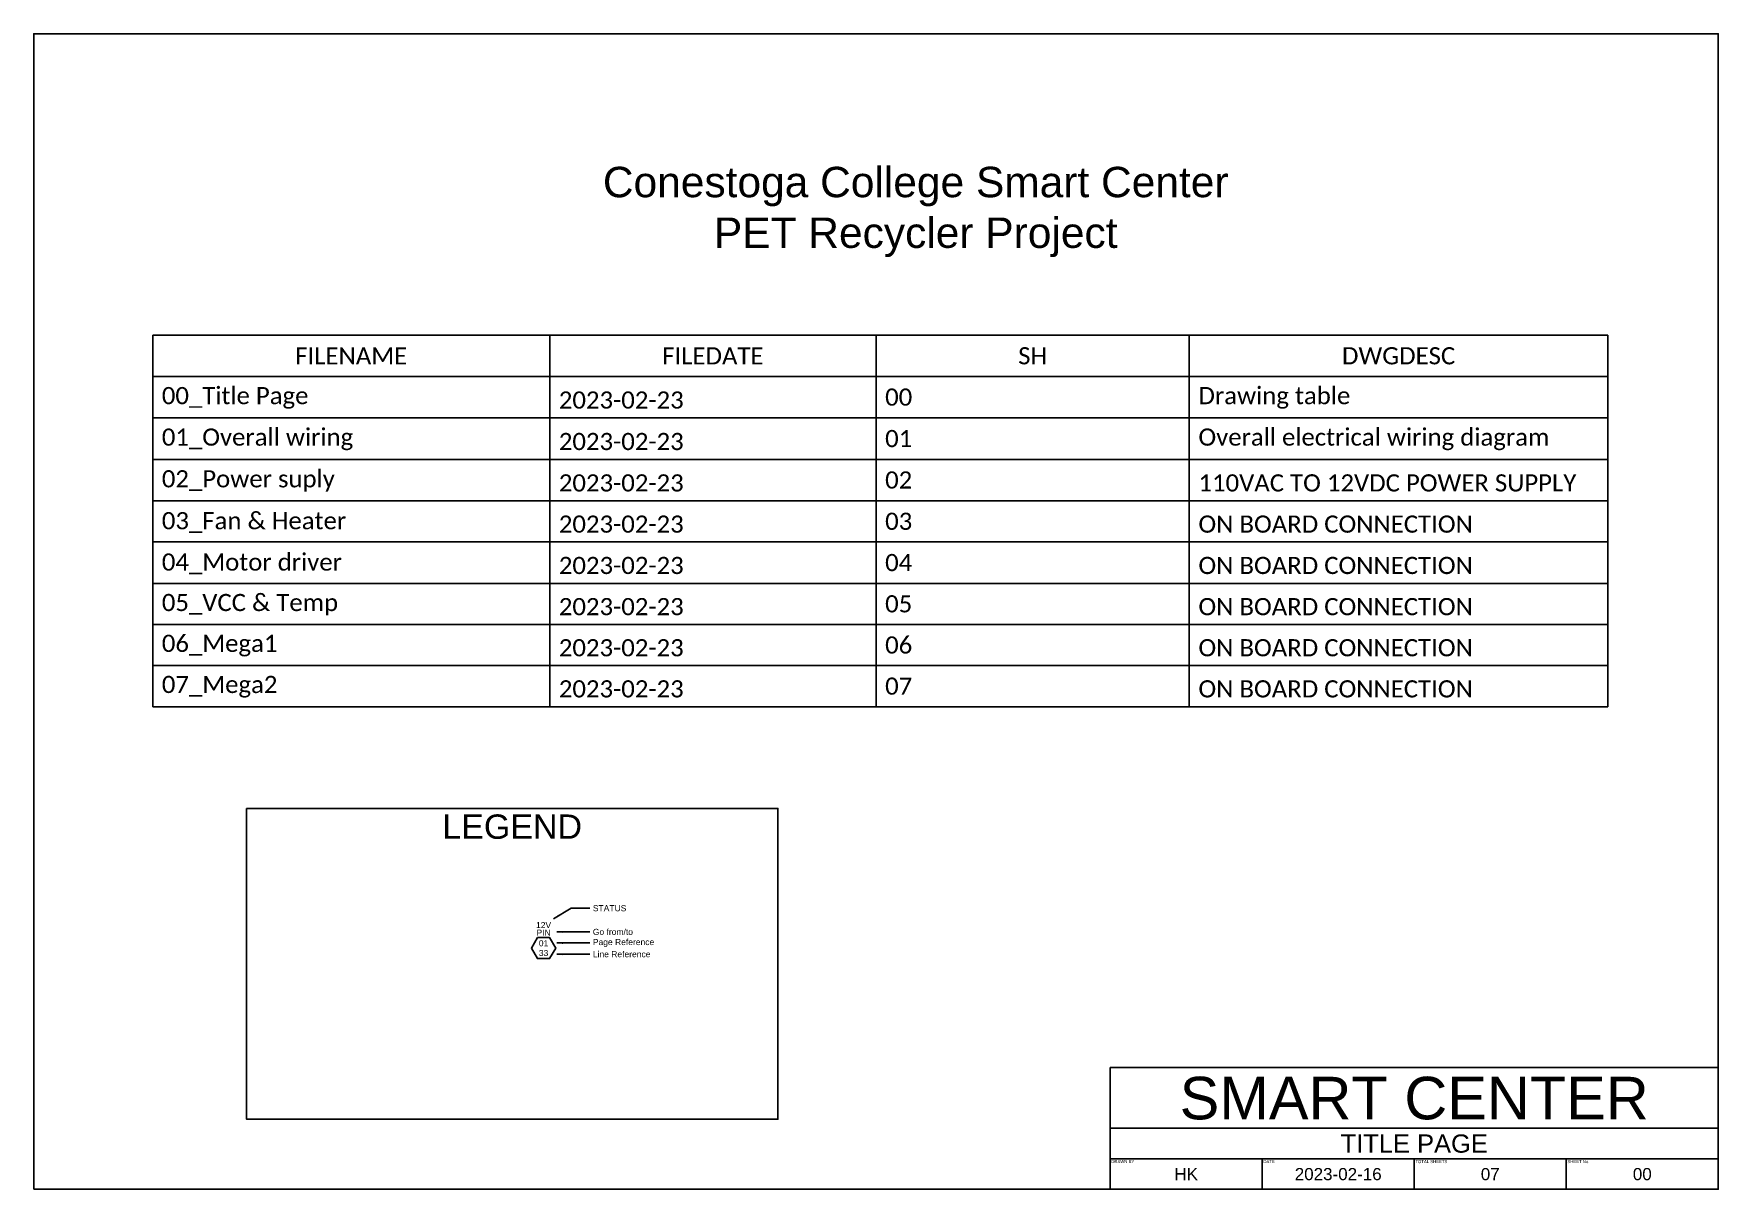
# Model space of a CAD drawing. Header units: millimetres. Extents: x 10 to 287, y 10 to 200.
import ezdxf
from ezdxf.enums import TextEntityAlignment as Align

# ---------------------------------------------------------------- set-up
doc = ezdxf.new("R2010")
doc.units = ezdxf.units.MM
doc.styles.add('Annotative', font='arial.ttf')
doc.styles.get("Standard").update_dxf_attribs({"font": 'arial.ttf'})
doc.dimstyles.new('PET template', dxfattribs={"dimtxt": 3, "dimasz": 3, "dimexe": 3, "dimexo": 1, "dimtad": 0, "dimtih": 1, "dimtoh": 1, "dimdec": 0, "dimlfac": 4, "dimtxsty": 'Standard', "dimcen": 2.5, "dimadec": 0, "dimazin": 0, "dimtfac": 1, "dimtdec": 0, "dimtmove": 0, "dimatfit": 3, "dimfxl": 1, "dimarcsym": 0})

# ---------------------------------------------------------------- blocks, each defined once
blk = doc.blocks.new('PET TITLE BLOCK')
for p, q in [((287, 30), (187, 30)), ((187, 30), (187, 10)), ((187, 20.04), (287, 20.04)), ((187, 15), (287, 15)), ((212, 15), (212, 10)), ((237, 10), (237, 15)), ((262, 15), (262, 10))]:
    blk.add_line(p, q)
blk.add_lwpolyline([(10, 10), (287, 10), (287, 200), (10, 200)], close=True)
at = {"char_height": 0.5, "width": 7.3436, "attachment_point": 1, "style": 'Annotative'}
for s, insert in [('DRAWN BY', (187.2, 14.8)), ('DATE', (212.2, 14.8)), ('TOTAL SHEETS', (237.2, 14.8)), ('SHEET No.', (262.2, 14.8))]:
    blk.add_mtext(s, dxfattribs=dict(at, insert=insert))
at = {"style": 'Annotative'}
for tag, height, p in [('COMPANY', 7, (237, 25)), ('PROJECT', 3, (237, 17.52)), ('DRAWER', 2, (199.5, 12.5)), ('DATE', 2, (224.5, 12.5)), ('TOTALSHEETS', 2, (249.5, 12.5)), ('SHEETNO', 2, (274.5, 12.5))]:
    blk.add_attdef(tag, text='', height=height, dxfattribs=at).set_placement(p, align=Align.MIDDLE_CENTER)
blk = doc.blocks.new('*T14')
at = {"color": 0, "linetype": 'ByBlock', "lineweight": -2, "transparency": 16777216}
for p, q in [((0, 0), (239.27, 0)), ((0, 0), (0, -61.07)), ((65.28, 0), (65.28, -61.07)), ((118.93, 0), (118.93, -61.07)), ((170.45, 0), (170.45, -61.07)), ((239.27, 0), (239.27, -61.07)), ((0, -6.76), (239.27, -6.76)), ((0, -13.58), (239.27, -13.58)), ((0, -20.4), (239.27, -20.4)), ((0, -27.21), (239.27, -27.21)), ((0, -33.98), (239.27, -33.98)), ((0, -40.78), (239.27, -40.78)), ((0, -47.55), (239.27, -47.55)), ((0, -54.31), (239.27, -54.31)), ((0, -61.07), (239.27, -61.07))]:
    blk.add_line(p, q, dxfattribs=at)
at = {"color": 0, "transparency": 16777216, "char_height": 2.8222}
for s, insert, width, attachment_point in [('{\\fCalibri|b0|i0|c0;FILENAME', (32.64, -3.38), 62.2843, 5), ('{\\fCalibri|b0|i0|c0;FILEDATE', (92.11, -3.38), 50.6427, 5), ('{\\fCalibri|b0|i0|c0;SH', (144.69, -3.38), 48.526, 5), ('{\\fCalibri|b0|i0|c0;DWGDESC', (204.86, -3.38), 65.8121, 5), ('{\\fCalibri|b0|i0|c0;00_Title Page', (1.5, -12.08), 62.2843, 7), ('{\\fCalibri|b0|i0|c0;Drawing table', (171.95, -12.08), 65.8121, 7), ('{\\fCalibri|b0|i0|c0;2023-02-23', (66.78, -12.08), 50.6427, 7), ('{\\fCalibri|b0|i0|c0;00', (120.43, -10.17), 48.526, 4), ('{\\fCalibri|b0|i0|c0;01_Overall wiring', (1.5, -18.9), 62.2843, 7), ('{\\fCalibri|b0|i0|c0;2023-02-23', (66.78, -18.9), 50.6427, 7), ('{\\fCalibri|b0|i0|c0;01', (120.43, -16.99), 48.526, 4), ('{\\fCalibri|b0|i0|c0;Overall electrical wiring diagram', (171.95, -18.9), 65.8121, 7), ('{\\fCalibri|b0|i0|c0;02_Power suply', (1.5, -25.71), 62.2843, 7), ('{\\fCalibri|b0|i0|c0;2023-02-23', (66.78, -25.71), 50.6427, 7), ('{\\fCalibri|b0|i0|c0;02', (120.43, -23.8), 48.526, 4), ('{\\fCalibri|b0|i0|c0;110VAC TO 12VDC POWER SUPPLY', (171.95, -25.71), 65.8121, 7), ('{\\fCalibri|b0|i0|c0;03_Fan & Heater', (1.5, -32.48), 62.2843, 7), ('{\\fCalibri|b0|i0|c0;2023-02-23', (66.78, -32.48), 50.6427, 7), ('{\\fCalibri|b0|i0|c0;03', (120.43, -30.59), 48.526, 4), ('{\\fCalibri|b0|i0|c0;ON BOARD CONNECTION', (171.95, -32.48), 65.8121, 7), ('{\\fCalibri|b0|i0|c0;04_Motor driver', (1.5, -39.28), 62.2843, 7), ('{\\fCalibri|b0|i0|c0;04', (120.43, -37.38), 48.526, 4), ('{\\fCalibri|b0|i0|c0;2023-02-23', (66.78, -39.28), 50.6427, 7), ('{\\fCalibri|b0|i0|c0;ON BOARD CONNECTION', (171.95, -39.28), 65.8121, 7), ('{\\fCalibri|b0|i0|c0;05_VCC & Temp', (1.5, -46.05), 62.2843, 7), ('{\\fCalibri|b0|i0|c0;2023-02-23', (66.78, -46.05), 50.6427, 7), ('{\\fCalibri|b0|i0|c0;05', (120.43, -44.16), 48.526, 4), ('{\\fCalibri|b0|i0|c0;ON BOARD CONNECTION', (171.95, -46.05), 65.8121, 7), ('{\\fCalibri|b0|i0|c0;06_Mega1', (1.5, -52.81), 62.2843, 7), ('{\\fCalibri|b0|i0|c0;06', (120.43, -50.93), 48.526, 4), ('{\\fCalibri|b0|i0|c0;2023-02-23', (66.78, -52.81), 50.6427, 7), ('{\\fCalibri|b0|i0|c0;ON BOARD CONNECTION', (171.95, -52.81), 65.8121, 7), ('{\\fCalibri|b0|i0|c0;07_Mega2', (1.5, -59.57), 62.2843, 7), ('{\\fCalibri|b0|i0|c0;2023-02-23', (66.78, -59.57), 50.6427, 7), ('{\\fCalibri|b0|i0|c0;07', (120.43, -57.69), 48.526, 4), ('{\\fCalibri|b0|i0|c0;ON BOARD CONNECTION', (171.95, -59.57), 65.8121, 7)]:
    blk.add_mtext(s, dxfattribs=dict(at, insert=insert, width=width, attachment_point=attachment_point))
blk = doc.blocks.new('GRID_2')
blk.add_lwpolyline([(-1, 1.73), (-2, 0), (-1, -1.73), (1, -1.73), (2, 0), (1, 1.73)], close=True)
at = {"style": 'Annotative'}
for tag, p in [('DESC', (0, 2.98)), ('W#', (0, 1.73)), ('P#', (0, 0)), ('L#', (0, -1.61))]:
    blk.add_attdef(tag, text='', height=1, dxfattribs=at).set_placement(p, align=Align.BOTTOM_CENTER)

msp = doc.modelspace()

# ---------------------------------------------------------------- linework, layer by layer
msp.add_line((10, 10), (145, 10))
msp.add_lwpolyline([(45, 72.63), (132.37, 72.63), (132.37, 21.53), (45, 21.53)], close=True)

# ---------------------------------------------------------------- block references
for name, p, values in [('PET TITLE BLOCK', (0, 0), {'SHEETNO': '00', 'COMPANY': 'SMART CENTER', 'TOTALSHEETS': '07', 'DATE': '2023-02-16', 'DRAWER': 'HK', 'PROJECT': 'TITLE PAGE'}), ('GRID_2', (93.84, 49.66), {'DESC': '12V', 'W#': 'PIN', 'P#': '01', 'L#': '33'})]:
    msp.add_blockref(name, p).add_auto_attribs(values)
msp.add_blockref('*T14', (29.57, 150.41))

# ---------------------------------------------------------------- texts
at = {"style": 'Annotative'}
for s, insert, char_height, width, attachment_point in [('Conestoga College Smart Center\\PPET Recycler Project', (155.03, 163.27), 5, 119.9613, 8), ('LEGEND', (88.68, 71.63), 4, 21.995, 2), ('STATUS', (101.94, 56.21), 1, 12.2355, 4), ('Go from/to', (101.94, 52.32), 1, 12.2355, 4), ('Page Reference', (101.94, 50.5), 1, 12.2355, 4), ('Line Reference', (101.94, 48.65), 1, 12.2355, 4)]:
    msp.add_mtext(s, dxfattribs=dict(at, insert=insert, char_height=char_height, width=width, attachment_point=attachment_point))

# ---------------------------------------------------------------- leaders
for points in [[(95.46, 54.49), (98.37, 56.21), (101.44, 56.21)], [(96.04, 52.32), (101.44, 52.32)], [(96.04, 50.5), (101.44, 50.5)], [(96.04, 48.65), (101.44, 48.65)]]:
    msp.add_leader(points, dimstyle='PET template', override={"dimasz": 1, "dimgap": 0.625, "dimtad": 0})

doc.saveas('drawing.dxf')
